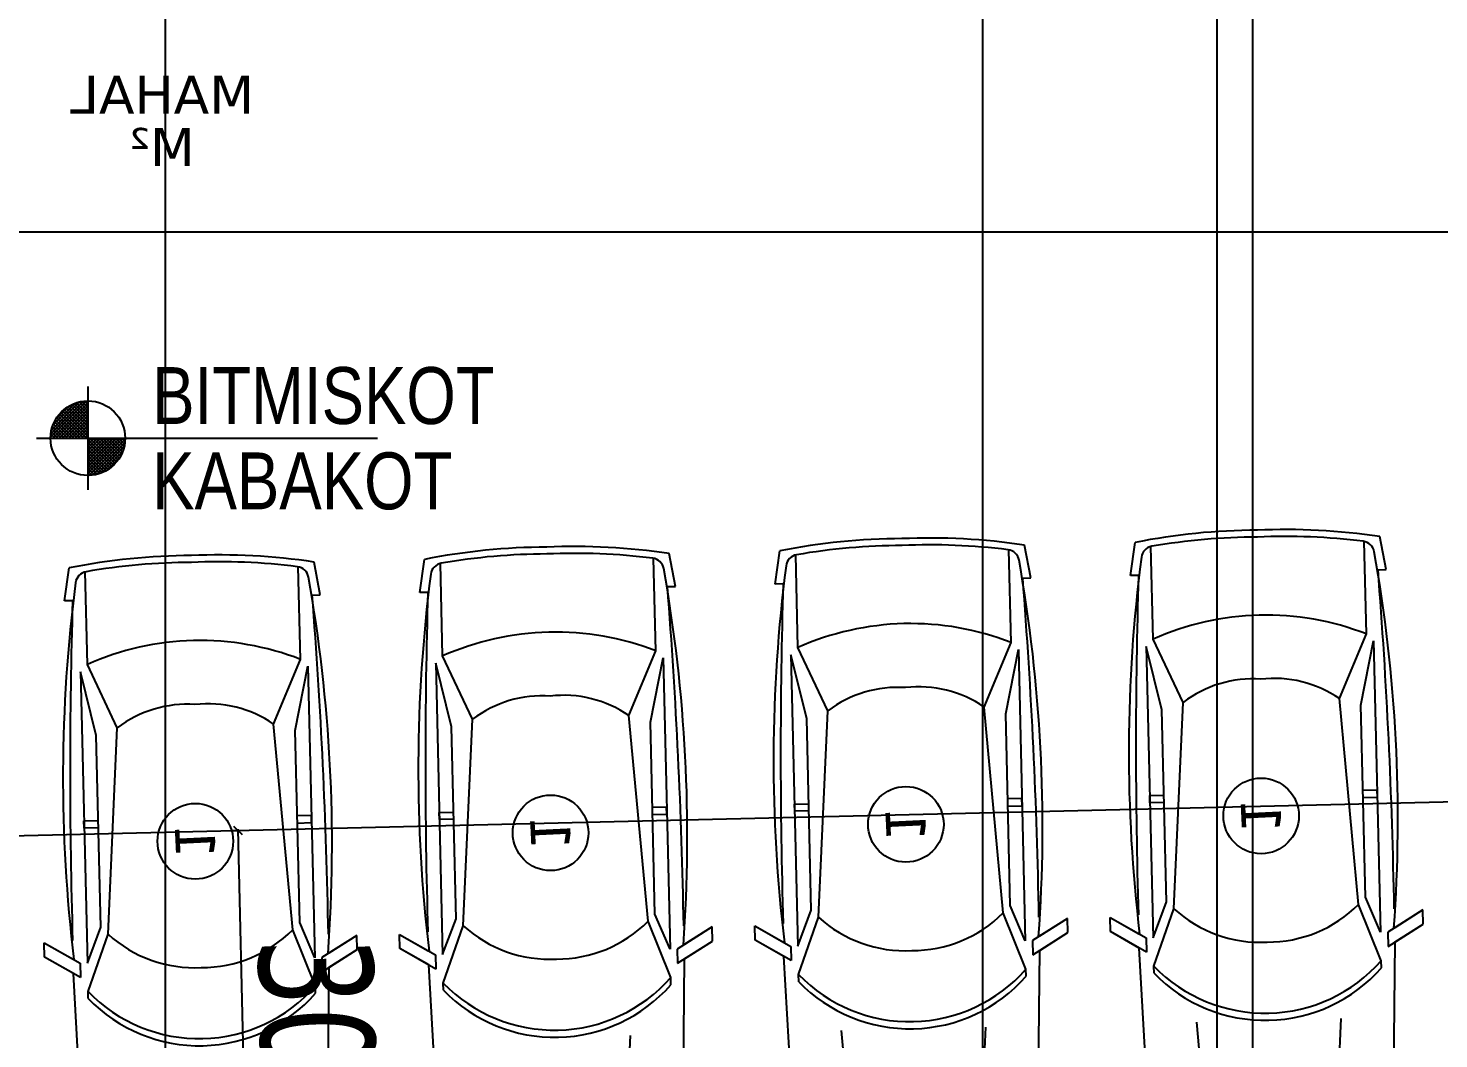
# Model space of a CAD drawing. Header units: millimetres. Extents: x 43168.9 to 43194.6, y -25545.1 to -25543.4.
# Drawn here: x 43170.6506 to 43170.8491, y -25544.7474 to -25544.6052 of the extents above; entities that cross this region are included whole.
import ezdxf
from ezdxf.enums import TextEntityAlignment as Align

# ---------------------------------------------------------------- set-up
doc = ezdxf.new("R2010")
doc.units = ezdxf.units.MM
doc.header["$LTSCALE"] = 200
doc.linetypes.add('DASHDOT', pattern=[1, 0.5, -0.25, 0, -0.25])
doc.linetypes.add('DASHDOT2', pattern=[0.5, 0.25, -0.125, 0, -0.125])
for name, color, linetype in [('aks_sgh', 5, 'DASHDOT2'), ('olcu-uyg_sgh', 193, 'Continuous'), ('yapi-yaklasma_sgh', 41, 'DASHDOT')]:
    doc.layers.add(name, color=color, linetype=linetype)
doc.styles.add('dim', font='VERDANA.TTF', dxfattribs={"width": 0.7})
doc.styles.add('text1', font='VERDANA.TTF')
doc.styles.add('text2', font='arial.ttf')

msp = doc.modelspace()

# ---------------------------------------------------------------- linework, layer by layer
at = {"color": 0}
for p, q in [((43170.65902292977, -25544.65566633065), (43170.65902292971, -25544.67016633065)), ((43170.65177292974, -25544.66291633065), (43170.69977292974, -25544.66291633065)), ((43170.79170079162, -25544.68257943584), (43170.79081671633, -25544.67795654579)), ((43170.80569621548, -25544.68224616285), (43170.80635924373, -25544.67758643162)), ((43170.80890967581, -25544.69117234432), (43170.80859961463, -25544.67815167459)), ((43170.83890168056, -25544.69045814478), (43170.83859161938, -25544.67743747505)), ((43170.84168662117, -25544.6813891234), (43170.84080254588, -25544.67676623334)), ((43170.69172913251, -25544.68496006073), (43170.69084505722, -25544.68033717067)), ((43170.70572455637, -25544.68462678773), (43170.70638758462, -25544.6799670565)), ((43170.73893002145, -25544.69283876966), (43170.73861996027, -25544.67981809993)), ((43170.74171496206, -25544.68376974828), (43170.74083088677, -25544.67914685823)), ((43170.75571038592, -25544.68343647529), (43170.75637341418, -25544.67877674406)), ((43170.75892384626, -25544.69236265676), (43170.75861378508, -25544.67934198703)), ((43170.788915851, -25544.69164845722), (43170.78860578983, -25544.67862778749)), ((43170.65573872681, -25544.68581710017), (43170.65640175507, -25544.68115736894)), ((43170.65895218715, -25544.69474328164), (43170.65864212597, -25544.68172261191)), ((43170.6889441919, -25544.6940290821), (43170.68863413072, -25544.68100841237)), ((43170.7089380167, -25544.6935529692), (43170.70862795552, -25544.68053229947)), ((43170.80683766158, -25544.68221898159), (43170.80569621548, -25544.68224616285)), ((43170.80669594897, -25544.6822223562), (43170.80569621548, -25544.68224616285)), ((43170.84054517507, -25544.68141630465), (43170.84168662117, -25544.6813891234)), ((43170.84068688768, -25544.68141293005), (43170.84168662117, -25544.6813891234)), ((43170.74057351596, -25544.68379692954), (43170.74171496206, -25544.68376974828)), ((43170.74071522857, -25544.68379355494), (43170.74171496206, -25544.68376974828)), ((43170.75685183203, -25544.68340929404), (43170.75571038592, -25544.68343647529)), ((43170.75671011941, -25544.68341266864), (43170.75571038592, -25544.68343647529)), ((43170.79055934551, -25544.6826066171), (43170.79170079162, -25544.68257943584)), ((43170.79070105813, -25544.68260324249), (43170.79170079162, -25544.68257943584)), ((43170.65688017292, -25544.68578991892), (43170.65573872681, -25544.68581710017)), ((43170.6567384603, -25544.68579329352), (43170.65573872681, -25544.68581710017)), ((43170.6905876864, -25544.68498724198), (43170.69172913251, -25544.68496006073)), ((43170.69072939902, -25544.68498386738), (43170.69172913251, -25544.68496006073)), ((43170.70686600247, -25544.68459960648), (43170.70572455637, -25544.68462678773)), ((43170.70672428986, -25544.68460298108), (43170.70572455637, -25544.68462678773)), ((43170.7851311769, -25544.70074128525), (43170.788915851, -25544.69164845722)), ((43170.80793374898, -25544.69219588446), (43170.80890982167, -25544.73318495761)), ((43170.81014747582, -25544.70114587258), (43170.80793374898, -25544.69219588446)), ((43170.81312286964, -25544.70007471914), (43170.80890967581, -25544.69117234432)), ((43170.83511700646, -25544.69955097281), (43170.83890168056, -25544.69045814478)), ((43170.83814001358, -25544.70047928634), (43170.8399252207, -25544.69143407162)), ((43170.8399252207, -25544.69143407162), (43170.84090129341, -25544.73242314477)), ((43170.68515951779, -25544.70312191013), (43170.6889441919, -25544.6940290821)), ((43170.71315121053, -25544.70245534402), (43170.7089380167, -25544.6935529692)), ((43170.73514534735, -25544.70193159769), (43170.73893002145, -25544.69283876966)), ((43170.73816835447, -25544.70285991123), (43170.73995356159, -25544.6938146965)), ((43170.73995356159, -25544.6938146965), (43170.7409296343, -25544.73480376965)), ((43170.75794791942, -25544.6933861969), (43170.75892399212, -25544.73437527005)), ((43170.76016164626, -25544.70233618502), (43170.75794791942, -25544.6933861969)), ((43170.76313704008, -25544.70126503158), (43170.75892384626, -25544.69236265676)), ((43170.78815418403, -25544.70166959879), (43170.78993939115, -25544.69262438406)), ((43170.78993939115, -25544.69262438406), (43170.79091546385, -25544.73361345721)), ((43170.65797626031, -25544.69576682178), (43170.65895233301, -25544.73675589494)), ((43170.66018998715, -25544.70471680991), (43170.65797626031, -25544.69576682178)), ((43170.66316538097, -25544.70364565646), (43170.65895218715, -25544.69474328164)), ((43170.68818252491, -25544.70405022367), (43170.68996773204, -25544.69500500894)), ((43170.68996773204, -25544.69500500894), (43170.69094380474, -25544.7359940821)), ((43170.70796208987, -25544.69457650934), (43170.70893816256, -25544.73556558249)), ((43170.7101758167, -25544.70352649747), (43170.70796208987, -25544.69457650934)), ((43170.81181379555, -25544.72911460369), (43170.81312286964, -25544.70007471914)), ((43170.83780686632, -25544.72849563076), (43170.83511700646, -25544.69955097281)), ((43170.73783520721, -25544.73087625564), (43170.73514534735, -25544.70193159769)), ((43170.76182796599, -25544.73030491613), (43170.76313704008, -25544.70126503158)), ((43170.78782103677, -25544.7296859432), (43170.7851311769, -25544.70074128525)), ((43170.78879696361, -25544.72866240306), (43170.78815418403, -25544.70166959879)), ((43170.8107902554, -25544.72813867685), (43170.81014747582, -25544.70114587258)), ((43170.83878279317, -25544.72747209062), (43170.83814001358, -25544.70047928634)), ((43170.66185630688, -25544.73268554102), (43170.66316538097, -25544.70364565646)), ((43170.68784937766, -25544.73206656809), (43170.68515951779, -25544.70312191013)), ((43170.6888253045, -25544.73104302794), (43170.68818252491, -25544.70405022367)), ((43170.71081859629, -25544.73051930173), (43170.7101758167, -25544.70352649747)), ((43170.71184213644, -25544.73149522857), (43170.71315121053, -25544.70245534402)), ((43170.73881113406, -25544.7298527155), (43170.73816835447, -25544.70285991123)), ((43170.76080442584, -25544.7293289893), (43170.76016164626, -25544.70233618502)), ((43170.66083276673, -25544.73170961418), (43170.66018998715, -25544.70471680991)), ((43170.79043933083, -25544.71361878738), (43170.78843986384, -25544.71366640069)), ((43170.79046313748, -25544.71461852087), (43170.79043933083, -25544.71361878738)), ((43170.80843368865, -25544.71319028778), (43170.81043315563, -25544.71314267448)), ((43170.8084574953, -25544.71419002127), (43170.80843368865, -25544.71319028778)), ((43170.81045696228, -25544.71414240797), (43170.8084574953, -25544.71419002127)), ((43170.84042516038, -25544.71242847494), (43170.83842569339, -25544.71247608824)), ((43170.83844950005, -25544.71347582174), (43170.84044896703, -25544.71342820843)), ((43170.84044896703, -25544.71342820843), (43170.84042516038, -25544.71242847494)), ((43170.69046767172, -25544.71599941227), (43170.68846820473, -25544.71604702557)), ((43170.69049147837, -25544.71699914576), (43170.69046767172, -25544.71599941227)), ((43170.70846202954, -25544.71557091266), (43170.71046149652, -25544.71552329936)), ((43170.70848583619, -25544.71657064616), (43170.70846202954, -25544.71557091266)), ((43170.74045350127, -25544.71480909982), (43170.73845403428, -25544.71485671313)), ((43170.73847784094, -25544.71585644662), (43170.74047730792, -25544.71580883332)), ((43170.74047730792, -25544.71580883332), (43170.74045350127, -25544.71480909982)), ((43170.75844785909, -25544.71438060022), (43170.76044732608, -25544.71433298692)), ((43170.75847166574, -25544.71538033372), (43170.75844785909, -25544.71438060022)), ((43170.76047113273, -25544.71533272041), (43170.75847166574, -25544.71538033372)), ((43170.78846367049, -25544.71466613418), (43170.79046313748, -25544.71461852087)), ((43170.65847619998, -25544.71676122511), (43170.66047566697, -25544.7167136118)), ((43170.65850000663, -25544.7177609586), (43170.65847619998, -25544.71676122511)), ((43170.66049947362, -25544.7177133453), (43170.65850000663, -25544.7177609586)), ((43170.68849201138, -25544.71704675906), (43170.69049147837, -25544.71699914576)), ((43170.71048530318, -25544.71652303285), (43170.70848583619, -25544.71657064616)), ((43170.84090129341, -25544.73242314477), (43170.83878279317, -25544.72747209062)), ((43170.7409296343, -25544.73480376965), (43170.73881113406, -25544.7298527155)), ((43170.75892399212, -25544.73437527005), (43170.76080442584, -25544.7293289893)), ((43170.79101069045, -25544.73761239118), (43170.78782103677, -25544.7296859432)), ((43170.79091546385, -25544.73361345721), (43170.78879696361, -25544.72866240306)), ((43170.80890982167, -25544.73318495761), (43170.8107902554, -25544.72813867685)), ((43170.80900504828, -25544.73718389158), (43170.81181379555, -25544.72911460369)), ((43170.84099652001, -25544.73642207874), (43170.83780686632, -25544.72849563076)), ((43170.8468282744, -25544.72928110439), (43170.8419010269, -25544.73239933812)), ((43170.8468282744, -25544.72928110439), (43170.8428864764, -25544.73177569137)), ((43170.8468758877, -25544.73128057137), (43170.8468282744, -25544.72928110439)), ((43170.8468758877, -25544.73128057137), (43170.8468282744, -25544.72928110439)), ((43170.65895233301, -25544.73675589494), (43170.66083276673, -25544.73170961418)), ((43170.69094380474, -25544.7359940821), (43170.6888253045, -25544.73104302794)), ((43170.70893816256, -25544.73556558249), (43170.71081859629, -25544.73051930173)), ((43170.70903338917, -25544.73956451646), (43170.71184213644, -25544.73149522857)), ((43170.7410248609, -25544.73880270362), (43170.73783520721, -25544.73087625564)), ((43170.74685661529, -25544.73166172927), (43170.74192936779, -25544.734779963)), ((43170.74685661529, -25544.73166172927), (43170.74291481729, -25544.73415631626)), ((43170.7469042286, -25544.73366119626), (43170.74685661529, -25544.73166172927)), ((43170.7469042286, -25544.73366119626), (43170.74685661529, -25544.73166172927)), ((43170.75285417122, -25544.73151890949), (43170.75792425863, -25544.7343990767)), ((43170.75285417122, -25544.73151890949), (43170.75691024114, -25544.73382304326)), ((43170.75290178452, -25544.73351837647), (43170.75285417122, -25544.73151890949)), ((43170.75290178452, -25544.73351837647), (43170.75285417122, -25544.73151890949)), ((43170.75901921873, -25544.73837420402), (43170.76182796599, -25544.73030491613)), ((43170.79684244484, -25544.73047141683), (43170.79191519734, -25544.73358965056)), ((43170.79684244484, -25544.73047141683), (43170.79290064684, -25544.73296600382)), ((43170.79689005815, -25544.73247088381), (43170.79684244484, -25544.73047141683)), ((43170.79689005815, -25544.73247088381), (43170.79684244484, -25544.73047141683)), ((43170.80284000078, -25544.73032859704), (43170.80791008819, -25544.73320876426)), ((43170.80284000078, -25544.73032859704), (43170.8068960707, -25544.73263273082)), ((43170.80288761407, -25544.73232806403), (43170.80284000078, -25544.73032859704)), ((43170.80288761407, -25544.73232806403), (43170.80284000078, -25544.73032859704)), ((43170.8419486402, -25544.7343988051), (43170.8468758877, -25544.73128057137)), ((43170.8429340897, -25544.73377515836), (43170.8468758877, -25544.73128057137)), ((43170.65288251211, -25544.73389953437), (43170.65795259952, -25544.73677970159)), ((43170.65288251211, -25544.73389953437), (43170.65693858204, -25544.73620366814)), ((43170.65293012541, -25544.73589900135), (43170.65288251211, -25544.73389953437)), ((43170.65293012541, -25544.73589900135), (43170.65288251211, -25544.73389953437)), ((43170.65904755962, -25544.7407548289), (43170.66185630688, -25544.73268554102)), ((43170.69103903134, -25544.73999301606), (43170.68784937766, -25544.73206656809)), ((43170.69687078574, -25544.73285204171), (43170.69194353823, -25544.73597027544)), ((43170.69687078574, -25544.73285204171), (43170.69292898773, -25544.7353466287)), ((43170.69691839904, -25544.7348515087), (43170.69687078574, -25544.73285204171)), ((43170.69691839904, -25544.7348515087), (43170.69687078574, -25544.73285204171)), ((43170.70286834166, -25544.73270922193), (43170.70793842908, -25544.73558938915)), ((43170.70286834166, -25544.73270922193), (43170.70692441159, -25544.7350133557)), ((43170.70291595496, -25544.73470868891), (43170.70286834166, -25544.73270922193)), ((43170.70291595496, -25544.73470868891), (43170.70286834166, -25544.73270922193)), ((43170.74197698109, -25544.73677942999), (43170.7469042286, -25544.73366119626)), ((43170.74296243059, -25544.73615578324), (43170.7469042286, -25544.73366119626)), ((43170.75797187194, -25544.73639854369), (43170.75290178452, -25544.73351837647)), ((43170.75695785445, -25544.73582251024), (43170.75290178452, -25544.73351837647)), ((43170.79191519734, -25544.73358965056), (43170.79196281065, -25544.73558911754)), ((43170.79196281065, -25544.73558911754), (43170.79689005815, -25544.73247088381)), ((43170.79294826015, -25544.7349654708), (43170.79689005815, -25544.73247088381)), ((43170.80795770149, -25544.73520823125), (43170.80288761407, -25544.73232806403)), ((43170.806943684, -25544.7346321978), (43170.80288761407, -25544.73232806403)), ((43170.80791008819, -25544.73320876426), (43170.80795770149, -25544.73520823125)), ((43170.8419010269, -25544.73239933812), (43170.8419486402, -25544.7343988051)), ((43170.84267842908, -25544.76097218197), (43170.8429340897, -25544.73377515836)), ((43170.65800021282, -25544.73877916857), (43170.65293012541, -25544.73589900135)), ((43170.65698619534, -25544.73820313513), (43170.65293012541, -25544.73589900135)), ((43170.69194353823, -25544.73597027544), (43170.69199115154, -25544.73796974243)), ((43170.69199115154, -25544.73796974243), (43170.69691839904, -25544.7348515087)), ((43170.69297660104, -25544.73734609568), (43170.69691839904, -25544.7348515087)), ((43170.70798604238, -25544.73758885613), (43170.70291595496, -25544.73470868891)), ((43170.70697202489, -25544.73701282269), (43170.70291595496, -25544.73470868891)), ((43170.70793842908, -25544.73558938915), (43170.70798604238, -25544.73758885613)), ((43170.74192936779, -25544.734779963), (43170.74197698109, -25544.73677942999)), ((43170.75850777652, -25544.76297653752), (43170.75695785445, -25544.73582251024)), ((43170.75792425863, -25544.7343990767), (43170.75797187194, -25544.73639854369)), ((43170.79269259952, -25544.76216249441), (43170.79294826015, -25544.7349654708)), ((43170.80849360608, -25544.76178622508), (43170.806943684, -25544.7346321978)), ((43170.65795259952, -25544.73677970159), (43170.65800021282, -25544.73877916857)), ((43170.69272094041, -25544.76454311929), (43170.69297660104, -25544.73734609568)), ((43170.70852194697, -25544.76416684996), (43170.70697202489, -25544.73701282269)), ((43170.74270676997, -25544.76335280685), (43170.74296243059, -25544.73615578324)), ((43170.7910344971, -25544.73861212467), (43170.79101069045, -25544.73761239118)), ((43170.80902885494, -25544.73818362507), (43170.80900504828, -25544.73718389158)), ((43170.84102032666, -25544.73742181223), (43170.84099652001, -25544.73642207874)), ((43170.65853611741, -25544.7653571624), (43170.65698619534, -25544.73820313513)), ((43170.70905719583, -25544.74056424995), (43170.70903338917, -25544.73956451646)), ((43170.74104866755, -25544.73980243711), (43170.7410248609, -25544.73880270362)), ((43170.75904302538, -25544.73937393751), (43170.75901921873, -25544.73837420402)), ((43170.65907136627, -25544.74175456239), (43170.65904755962, -25544.7407548289)), ((43170.691062838, -25544.74099274955), (43170.69103903134, -25544.73999301606)), ((43170.78460772229, -25544.76277237503), (43170.78535896145, -25544.74574937898)), ((43170.816598349, -25544.76201058231), (43170.8150376837, -25544.74504263964)), ((43170.83459355185, -25544.76158206258), (43170.835344791, -25544.74455906654)), ((43170.73462189274, -25544.76396268747), (43170.73537313189, -25544.74693969142)), ((43170.76661251945, -25544.76320089475), (43170.76505185415, -25544.74623295208))]:
    msp.add_line(p, q, dxfattribs=at)
for p, q in [((43170.65378432751, -25544.66276677918), (43170.65887769739, -25544.65767340929)), ((43170.65382137135, -25544.66228072254), (43170.65839117832, -25544.65771091556)), ((43170.65392964506, -25544.66172343602), (43170.65785507886, -25544.65779800222)), ((43170.65408378888, -25544.66291633062), (43170.65902292976, -25544.65797718974)), ((43170.65411327254, -25544.66109079574), (43170.65721577228, -25544.65798829599)), ((43170.65452121534, -25544.66023384013), (43170.65633883244, -25544.65841622303)), ((43170.65453280168, -25544.66291633062), (43170.65902292976, -25544.65842620255)), ((43170.65902292974, -25544.66129298487), (43170.6562227205, -25544.65849277562)), ((43170.65902292974, -25544.66084397206), (43170.65649537644, -25544.65831641876)), ((43170.65902292975, -25544.66039495926), (43170.65680387546, -25544.65817590497)), ((43170.65902292975, -25544.65994594645), (43170.65711237447, -25544.65803539117)), ((43170.65902292975, -25544.65949693365), (43170.65744474965, -25544.65791875355)), ((43170.65902292975, -25544.65904792084), (43170.65779149925, -25544.65781649034)), ((43170.65902292975, -25544.65859890804), (43170.65817074548, -25544.65774672377)), ((43170.65902292976, -25544.65814989524), (43170.65856183066, -25544.65768879615)), ((43170.65902292976, -25544.65770088243), (43170.65898998666, -25544.65766793933)), ((43170.65705417305, -25544.66291633062), (43170.65446402488, -25544.66032618245)), ((43170.65750318586, -25544.66291633062), (43170.65463575476, -25544.66004889952)), ((43170.65795219866, -25544.66291633062), (43170.65481953252, -25544.65978366448)), ((43170.65498181448, -25544.66291633062), (43170.65902292975, -25544.65887521535)), ((43170.65840121147, -25544.66291633062), (43170.65502314609, -25544.65953826524)), ((43170.65885022428, -25544.66291633062), (43170.65522675965, -25544.659292866)), ((43170.65543082729, -25544.66291633062), (43170.65902292975, -25544.65932422816)), ((43170.65902292974, -25544.66264002328), (43170.65546036456, -25544.65907745809)), ((43170.65902292974, -25544.66219101047), (43170.6556969861, -25544.65886506684)), ((43170.65587984009, -25544.66291633062), (43170.65902292975, -25544.65977324097)), ((43170.65902292974, -25544.66174199767), (43170.65595211674, -25544.65867118467)), ((43170.6563288529, -25544.66291633062), (43170.65902292975, -25544.66022225378)), ((43170.65436009622, -25544.66291633062), (43170.65381451047, -25544.66237074488)), ((43170.65480910902, -25544.66291633062), (43170.653868606, -25544.66197582761)), ((43170.65525812183, -25544.66291633062), (43170.65395604901, -25544.66161425781)), ((43170.65570713463, -25544.66291633062), (43170.65404349301, -25544.66125268899)), ((43170.65615614744, -25544.66291633062), (43170.65417873506, -25544.66093891824)), ((43170.65660516025, -25544.66291633062), (43170.65431397711, -25544.66062514748)), ((43170.6567778657, -25544.66291633062), (43170.65902292974, -25544.66067126659)), ((43170.65722687852, -25544.66291633062), (43170.65902292974, -25544.66112027939)), ((43170.65767589132, -25544.66291633062), (43170.65902292974, -25544.6615692922)), ((43170.65812490413, -25544.66291633062), (43170.65902292974, -25544.66201830501)), ((43170.65857391693, -25544.66291633062), (43170.65902292974, -25544.66246731782)), ((43170.65391108341, -25544.66291633062), (43170.65378271322, -25544.66278796043)), ((43170.65902292974, -25544.66336534343), (43170.65947194254, -25544.66291633062)), ((43170.65902292974, -25544.66381435623), (43170.65992095535, -25544.66291633062)), ((43170.65902292974, -25544.66426336904), (43170.66036996816, -25544.66291633062)), ((43170.65902292974, -25544.66471238185), (43170.66081898096, -25544.66291633062)), ((43170.65902292974, -25544.66516139465), (43170.66126799377, -25544.66291633062)), ((43170.65902292974, -25544.66561040746), (43170.66171700657, -25544.66291633062)), ((43170.65902292974, -25544.66605942027), (43170.66216601938, -25544.66291633062)), ((43170.65902292974, -25544.66650843307), (43170.66261503219, -25544.66291633062)), ((43170.65902292974, -25544.66695744588), (43170.66306404499, -25544.66291633062)), ((43170.65902292974, -25544.66740645868), (43170.6635130578, -25544.66291633062)), ((43170.65902292974, -25544.66785547149), (43170.6639620706, -25544.66291633062)), ((43170.66264639436, -25544.66671250071), (43170.65902292974, -25544.66308903608)), ((43170.66240099513, -25544.66691611428), (43170.65902292974, -25544.66353804889)), ((43170.66215559588, -25544.66711972784), (43170.65902292974, -25544.6639870617)), ((43170.66189036084, -25544.6673035056), (43170.65902292974, -25544.6644360745)), ((43170.65917248118, -25544.66815493286), (43170.66426585107, -25544.66306156297)), ((43170.66286180227, -25544.66647889581), (43170.65929923709, -25544.66291633062)), ((43170.65965853783, -25544.66811788901), (43170.6642283448, -25544.66354808204)), ((43170.66307419352, -25544.66624227426), (43170.65974824989, -25544.66291633062)), ((43170.6632680757, -25544.66598714362), (43170.6601972627, -25544.66291633062)), ((43170.66021582435, -25544.6680096153), (43170.66414125814, -25544.6640841815)), ((43170.66344648474, -25544.66571653986), (43170.6606462755, -25544.66291633062)), ((43170.6636228416, -25544.66544388392), (43170.66109528831, -25544.66291633062)), ((43170.6637633554, -25544.6651353849), (43170.66154430111, -25544.66291633062)), ((43170.66390386919, -25544.66482688589), (43170.66199331392, -25544.66291633062)), ((43170.66402050681, -25544.66449451071), (43170.66244232673, -25544.66291633062)), ((43170.66412277002, -25544.66414776111), (43170.66289133953, -25544.66291633062)), ((43170.6641925366, -25544.66376851488), (43170.66334035234, -25544.66291633062)), ((43170.66425046422, -25544.6633774297), (43170.66378936514, -25544.66291633062)), ((43170.66427132103, -25544.6629492737), (43170.66423837795, -25544.66291633062)), ((43170.66161307791, -25544.66747523548), (43170.65902292974, -25544.66488508731)), ((43170.66131411288, -25544.66762528325), (43170.65902292974, -25544.66533410011)), ((43170.66100034212, -25544.66776052531), (43170.65902292974, -25544.66578311292)), ((43170.66068657137, -25544.66789576736), (43170.65902292974, -25544.66623212573)), ((43170.66084846463, -25544.66782598782), (43170.66395096437, -25544.66472348808)), ((43170.66170542023, -25544.66741804503), (43170.66352303733, -25544.66560042793)), ((43170.66032500256, -25544.66798321135), (43170.65902292974, -25544.66668113853)), ((43170.65996343276, -25544.66807065436), (43170.65902292974, -25544.66713015134)), ((43170.65956851548, -25544.66812474989), (43170.65902292974, -25544.66757916415)), ((43170.65915129993, -25544.66815654714), (43170.65902292974, -25544.66802817695)), ((43170.76879899403, -25544.71749195303), (43170.76879899403, -25544.71749195303)), ((43170.8187848236, -25544.71630164058), (43170.8187848236, -25544.71630164058)), ((43170.66882733493, -25544.71987257791), (43170.66882733493, -25544.71987257791)), ((43170.71881316449, -25544.71868226547), (43170.71881316449, -25544.71868226547))]:
    msp.add_line(p, q)
at = {"color": 0, "linetype": 'ByBlock', "lineweight": -2}
msp.add_line((43170.6807971852, -25544.71872725393), (43170.67956896411, -25544.7175561549), dxfattribs=at)
at = {"color": 0}
msp.add_circle((43170.65902292974, -25544.66291633065), 0.00525, dxfattribs=at)
at = {"linetype": 'Continuous'}
for centre in [(43170.77411293158, -25544.71723804811), (43170.82409876114, -25544.71604773567), (43170.72412710204, -25544.71842836055), (43170.67414127248, -25544.71961867299)]:
    msp.add_circle(centre, 0.005320000000000346, dxfattribs=at)
at = {"color": 0}
for centre, radius, start, end in [((43170.82389621367, -25544.76550759951), 0.08965309296207911, 90.20920210520774, 101.280314080021), ((43170.82747041366, -25544.76542248709), 0.08965309296207911, 81.44794005489605, 92.51904979442061), ((43170.72392455456, -25544.76788822439), 0.08965309296207911, 90.20920210520774, 101.280314080021), ((43170.72749875455, -25544.76780311197), 0.08965309296207911, 81.44794005489605, 92.51904979442061), ((43170.77391038412, -25544.76669791195), 0.08965309296207911, 90.20920210520774, 101.280314080021), ((43170.77391038412, -25544.76669791195), 0.08868921503438901, 90.20920210520774, 99.8525898110981), ((43170.7774845841, -25544.76661279953), 0.08965309296207911, 81.44794005489605, 92.51904979442061), ((43170.7774845841, -25544.76661279953), 0.08868921503438901, 82.87566179897829, 92.51904979442061), ((43170.80902826087, -25544.67989989151), 0.0018, 99.8525898110981, 172.6403063385882), ((43170.82389621367, -25544.76550759951), 0.08868921503438901, 90.20920210520774, 99.8525898110981), ((43170.82747041366, -25544.76542248709), 0.08868921503438901, 82.87566179897829, 92.51904979442061), ((43170.83824667239, -25544.67920411354), 0.0018, 10.08794608925296, 82.87566179897829), ((43170.67393872501, -25544.76907853683), 0.08965309296207911, 90.20920210520774, 101.280314080021), ((43170.67393872501, -25544.76907853683), 0.08868921503438901, 90.20920210520774, 99.8525898110981), ((43170.67751292499, -25544.76899342442), 0.08965309296207911, 81.44794005489605, 92.51904979442061), ((43170.67751292499, -25544.76899342442), 0.08868921503438901, 82.87566179897829, 92.51904979442061), ((43170.72392455456, -25544.76788822439), 0.08868921503438901, 90.20920210520774, 99.8525898110981), ((43170.72749875455, -25544.76780311197), 0.08868921503438901, 82.87566179897829, 92.51904979442061), ((43170.73827501329, -25544.68158473843), 0.0018, 10.08794608925296, 82.87566179897829), ((43170.75904243131, -25544.68109020395), 0.0018, 99.8525898110981, 172.6403063385882), ((43170.78826084284, -25544.68039442598), 0.0018, 10.08794608925296, 82.87566179897829), ((43170.57896171155, -25544.71763085324), 0.2143856953616721, 355.8798989305535, 10.08794608925296), ((43171.01986257367, -25544.70713168205), 0.2143856953616721, 172.6403063385882, 186.8483536933566), ((43170.62894754111, -25544.7164405408), 0.2143856953616721, 355.8798989305535, 10.08794608925296), ((43170.6590707722, -25544.68347082883), 0.0018, 99.8525898110981, 172.6403063385882), ((43170.68828918373, -25544.68277505087), 0.0018, 10.08794608925296, 82.87566179897829), ((43170.91989091456, -25544.70951230693), 0.2143856953616721, 172.6403063385882, 186.8483536933566), ((43170.70905660176, -25544.68228051639), 0.0018, 99.8525898110981, 172.6403063385882), ((43170.528975882, -25544.71882116569), 0.2143856953616721, 355.8798989305535, 10.08794608925296), ((43170.96987674412, -25544.70832199449), 0.2143856953616721, 172.6403063385882, 186.8483536933566), ((43171.59704726769, -25544.70617852572), 0.7905727552520726, 178.2632958276422, 181.7254338023045), ((43170.0523717022, -25544.74296188132), 0.7905727552520726, 1.002819377198221, 4.464956657813337), ((43170.869905085, -25544.71070261938), 0.2143856953616721, 172.6403063385882, 186.8483536933566), ((43170.47899005244, -25544.72001147813), 0.2143856953616721, 355.8798989305535, 10.08794608925296), ((43169.95240004309, -25544.7453425062), 0.7905727552520726, 1.002819377198221, 4.464956657813337), ((43171.54706143813, -25544.70736883816), 0.7905727552520726, 178.2632958276422, 181.7254338023045), ((43170.00238587264, -25544.74415219377), 0.7905727552520726, 1.002819377198221, 4.464956657813337), ((43171.44708977903, -25544.70974946304), 0.7905727552520726, 178.2632958276422, 181.7254338023045), ((43169.90241421353, -25544.74653281865), 0.7905727552520726, 1.002819377198221, 4.464956657813337), ((43171.49707560858, -25544.7085591506), 0.7905727552520726, 178.2632958276422, 181.7254338023045), ((43170.82476271763, -25544.72680565024), 0.03900065930309958, 91.36412606485756, 113.983991346845), ((43170.82476271763, -25544.72680565024), 0.03900065930309958, 68.74426118742127, 91.36412606485756), ((43170.72479105852, -25544.72918627513), 0.03900065930309958, 91.36412606485756, 113.983991346845), ((43170.72479105852, -25544.72918627513), 0.03900065930309958, 68.74426118742127, 91.36412606485756), ((43170.77477688808, -25544.72799596268), 0.03900065930309958, 91.36412606485756, 113.983991346845), ((43170.77477688808, -25544.72799596268), 0.03900065930309958, 68.74426118742127, 91.36412606485756), ((43170.67480522897, -25544.73037658757), 0.03900065930309958, 91.36412606485756, 113.983991346845), ((43170.67480522897, -25544.73037658757), 0.03900065930309958, 68.74426118742127, 91.36412606485756), ((43170.7729479625, -25544.71420202603), 0.01623637964533992, 86.06319933715106, 127.1752903380783), ((43170.77594716297, -25544.71413060608), 0.01623637964533992, 55.55296332372676, 96.66505340765364), ((43170.82293379205, -25544.71301171359), 0.01623637964533992, 86.06319933715106, 127.1752903380783), ((43170.82593299253, -25544.71294029363), 0.01623637964533992, 55.55296332372676, 96.66505340765364), ((43170.72296213294, -25544.71539233847), 0.01623637964533992, 86.06319933715106, 127.1752903380783), ((43170.72596133342, -25544.71532091852), 0.01623637964533992, 55.55296332372676, 96.66505340765364), ((43170.67297630339, -25544.71658265091), 0.01623637964533992, 86.06319933715106, 127.1752903380783), ((43170.67597550387, -25544.71651123096), 0.01623637964533992, 55.55296332372676, 96.66505340765364), ((43170.77501250099, -25544.7168870176), 0.0181072108613248, 269.781772345199, 315.0215019798766), ((43170.82399859706, -25544.71572051181), 0.0181072108613248, 227.7067496705724, 272.9464799441023), ((43170.82499833055, -25544.71569670516), 0.0181072108613248, 269.781772345199, 315.0215019798766), ((43170.72402693795, -25544.7181011367), 0.0181072108613248, 227.7067496705724, 272.9464799441023), ((43170.72502667144, -25544.71807733005), 0.0181072108613248, 269.781772345199, 315.0215019798766), ((43170.7740127675, -25544.71691082425), 0.0181072108613248, 227.7067496705724, 272.9464799441023), ((43170.6740411084, -25544.71929144914), 0.0181072108613248, 227.7067496705724, 272.9464799441023), ((43170.67504084188, -25544.71926764249), 0.0181072108613248, 269.781772345199, 315.0215019798766), ((43170.77466295625, -25544.72321152383), 0.02178608257773878, 271.3641260648575, 318.6228821496106), ((43170.8246487858, -25544.72202121139), 0.02178608257773878, 224.1053709096929, 271.3641260648575), ((43170.8246487858, -25544.72202121139), 0.02178608257773878, 271.3641260648575, 318.6228821496106), ((43170.82467259245, -25544.72302094488), 0.02178608257773878, 271.3641260648575, 318.6228821496106), ((43170.72467712669, -25544.72440183627), 0.02178608257773878, 224.1053709096929, 271.3641260648575), ((43170.72467712669, -25544.72440183627), 0.02178608257773878, 271.3641260648575, 318.6228821496106), ((43170.72470093334, -25544.72540156977), 0.02178608257773878, 271.3641260648575, 318.6228821496106), ((43170.77466295625, -25544.72321152383), 0.02178608257773878, 224.1053709096929, 271.3641260648575), ((43170.7746867629, -25544.72421125732), 0.02178608257773878, 224.1053709096929, 271.3641260648575), ((43170.7746867629, -25544.72421125732), 0.02178608257773878, 271.3641260648575, 318.6228821496106), ((43170.82467259245, -25544.72302094488), 0.02178608257773878, 224.1053709096929, 271.3641260648575), ((43170.67469129714, -25544.72559214872), 0.02178608257773878, 224.1053709096929, 271.3641260648575), ((43170.67471510379, -25544.7265918822), 0.02178608257773878, 224.1053709096929, 271.3641260648575), ((43170.67469129714, -25544.72559214872), 0.02178608257773878, 271.3641260648575, 318.6228821496106), ((43170.67471510379, -25544.7265918822), 0.02178608257773878, 271.3641260648575, 318.6228821496106), ((43170.72470093334, -25544.72540156977), 0.02178608257773878, 224.1053709096929, 271.3641260648575)]:
    msp.add_arc(centre, radius, start, end, dxfattribs=at)
at = {"layer": 'aks_sgh'}
for p, q in [((43170.66987904171, -25543.74091939969), (43170.66987904171, -25544.78991939969)), ((43170.7848790417, -25543.74091939969), (43170.7848790417, -25544.78991939969)), ((43170.81787904171, -25543.74091939969), (43170.81787904171, -25544.78991939969)), ((43170.82287904171, -25543.74091939969), (43170.82287904171, -25544.78991939969)), ((43171.17087959124, -25544.63391939969), (43170.19487849217, -25544.63391939969))]:
    msp.add_line(p, q, dxfattribs=at)
at = {"layer": 'olcu-uyg_sgh'}
for p, q in [((43170.68161707624, -25544.77837463688), (43170.68017712444, -25544.71789177524)), ((43170.68018307465, -25544.71814170442), (43170.67918335793, -25544.71816550527))]:
    msp.add_line(p, q, dxfattribs=at)
at = {"layer": 'yapi-yaklasma_sgh'}
msp.add_line((43171.02012530884, -25544.71004852501), (43170.34399999916, -25544.72614544623), dxfattribs=at)

# ---------------------------------------------------------------- texts
at = {"color": 7, "style": 'text1', "text_generation_flag": 4}
for tag, text, p in [('MAHAL', '', (43170.6694545893, -25544.61460757032)), ('M²', 'm²', (43170.6694545893, -25544.62191423698))]:
    msp.add_attdef(tag, text=text, height=0.005333333333340625, rotation=180, dxfattribs=at).set_placement(p, align=Align.MIDDLE)
at = {"color": 0, "style": 'text2', "width": 0.8}
for tag, p, s in [('BITMISKOT', (43170.66807292974, -25544.66091633065), '+0,10'), ('KABAKOT', (43170.66807292974, -25544.67291633065), '±0,00')]:
    msp.add_attdef(tag, p, s, height=0.008, dxfattribs=at)
at = {"linetype": 'Continuous', "style": 'text1', "text_generation_flag": 4}
for p in [(43170.77411293158, -25544.71723804811), (43170.82409876114, -25544.71604773567), (43170.67414127248, -25544.71961867299), (43170.72412710204, -25544.71842836055)]:
    msp.add_attdef('1', text='', height=0.005600000000000385, rotation=92.73556609848184, dxfattribs=at).set_placement(p, align=Align.MIDDLE)
at = {"layer": 'olcu-uyg_sgh', "color": 2, "style": 'dim', "width": 0.7}
msp.add_text('300', height=0.016, rotation=271.3638174861802, dxfattribs=at).set_placement((43170.68304355441, -25544.7332674306))

doc.saveas('drawing.dxf')
